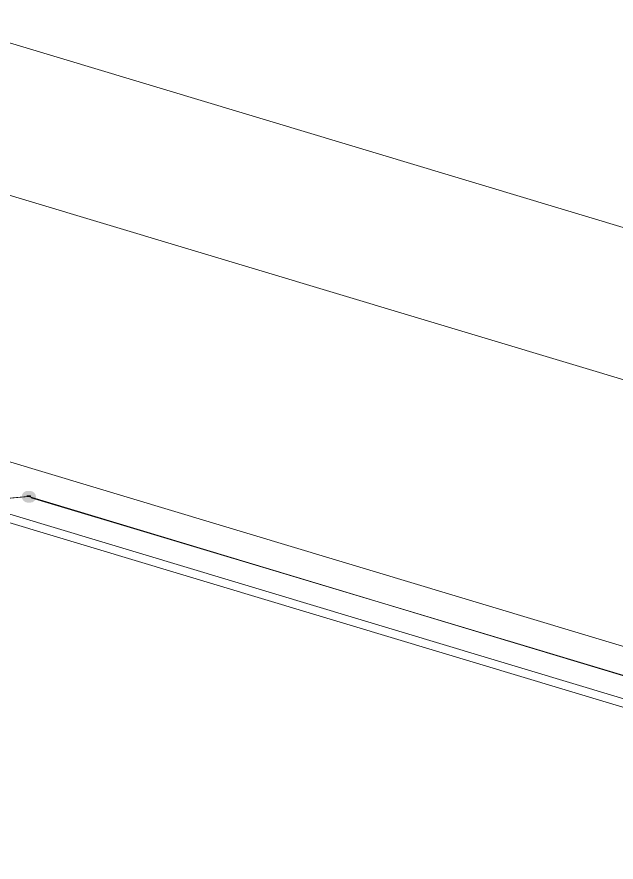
# Model space of a CAD drawing. Header units: millimetres. Extents: x 0 to 297, y 0 to 208.
# Drawn here: x 227.73 to 236.81, y 60.43 to 73.24 of the extents above; entities that cross this region are included whole.
import ezdxf

# ---------------------------------------------------------------- set-up
doc = ezdxf.new("R2010")
doc.units = ezdxf.units.MM

msp = doc.modelspace()

# ---------------------------------------------------------------- hatches: boundary and pattern name
h = msp.add_hatch(color=7)
edge = h.paths.add_edge_path(flags=0)
edge.add_spline(control_points=[(227.947674, 66.02897), (227.914129, 66.062515), (227.859237, 66.062515), (227.825692, 66.02897), (227.792147, 65.995425), (227.792147, 65.940533), (227.825692, 65.906988), (227.825692, 65.906988), (227.831337, 65.901344), (227.831337, 65.901344), (227.864882, 65.867799), (227.919774, 65.867799), (227.953319, 65.901344), (227.986864, 65.934889), (227.986864, 65.989781), (227.953319, 66.023326), (227.953319, 66.023326), (227.947674, 66.02897), (227.947674, 66.02897)], knot_values=[0, 0, 0, 0, 1, 1, 1, 2, 2, 2, 3, 3, 3, 4, 4, 4, 5, 5, 5, 6, 6, 6, 6], degree=3, periodic=1)
h = msp.add_hatch(color=7)
edge = h.paths.add_edge_path(flags=0)
edge.add_spline(control_points=[(227.947674, 66.02897), (227.914129, 66.062515), (227.859237, 66.062515), (227.825692, 66.02897), (227.792147, 65.995425), (227.792147, 65.940533), (227.825692, 65.906988), (227.825692, 65.906988), (227.831337, 65.901344), (227.831337, 65.901344), (227.864882, 65.867799), (227.919774, 65.867799), (227.953319, 65.901344), (227.986864, 65.934889), (227.986864, 65.989781), (227.953319, 66.023326), (227.953319, 66.023326), (227.947674, 66.02897), (227.947674, 66.02897)], knot_values=[0, 0, 0, 0, 1, 1, 1, 2, 2, 2, 3, 3, 3, 4, 4, 4, 5, 5, 5, 6, 6, 6, 6], degree=3, periodic=1)
h = msp.add_hatch(color=7)
edge = h.paths.add_edge_path(flags=0)
edge.add_spline(control_points=[(227.966724, 66.02897), (227.933179, 66.062515), (227.878287, 66.062515), (227.844742, 66.02897), (227.811197, 65.995425), (227.811197, 65.940533), (227.844742, 65.906988), (227.844742, 65.906988), (227.850387, 65.901344), (227.850387, 65.901344), (227.883932, 65.867799), (227.938824, 65.867799), (227.972369, 65.901344), (228.005914, 65.934889), (228.005914, 65.989781), (227.972369, 66.023326), (227.972369, 66.023326), (227.966724, 66.02897), (227.966724, 66.02897)], knot_values=[0, 0, 0, 0, 1, 1, 1, 2, 2, 2, 3, 3, 3, 4, 4, 4, 5, 5, 5, 6, 6, 6, 6], degree=3, periodic=1)
h = msp.add_hatch(color=7)
edge = h.paths.add_edge_path(flags=0)
edge.add_spline(control_points=[(227.985774, 66.02897), (227.952229, 66.062515), (227.897337, 66.062515), (227.863792, 66.02897), (227.830247, 65.995425), (227.830247, 65.940533), (227.863792, 65.906988), (227.863792, 65.906988), (227.869437, 65.901344), (227.869437, 65.901344), (227.902982, 65.867799), (227.957874, 65.867799), (227.991419, 65.901344), (228.024964, 65.934889), (228.024964, 65.989781), (227.991419, 66.023326), (227.991419, 66.023326), (227.985774, 66.02897), (227.985774, 66.02897)], knot_values=[0, 0, 0, 0, 1, 1, 1, 2, 2, 2, 3, 3, 3, 4, 4, 4, 5, 5, 5, 6, 6, 6, 6], degree=3, periodic=1)

# ---------------------------------------------------------------- linework, layer by layer
at = {"color": 7, "lineweight": 15}
for points in [[(211.3661, 77.735235), (249.716925, 66.196932)], [(210.542011, 75.665488), (248.758428, 64.184688)], [(209.851978, 71.832557), (247.800283, 60.42831)], [(227.934661, 65.958101), (227.915258, 65.977504), (227.896208, 65.977504), (227.877158, 65.977504)], [(227.934661, 65.958101), (227.934661, 65.977504), (227.915258, 65.977504)], [(227.886683, 65.967979), (227.043192, 65.891074)], [(227.043192, 65.872024), (239.367483, 62.17209)], [(227.905733, 65.967979), (227.062242, 65.891074)], [(227.905733, 65.967979), (240.249075, 62.248996)], [(227.944186, 65.948576), (240.287528, 62.248996)], [(226.928186, 65.776068), (239.252478, 62.076488)]]:
    msp.add_lwpolyline(points, dxfattribs=at)

doc.saveas('drawing.dxf')
